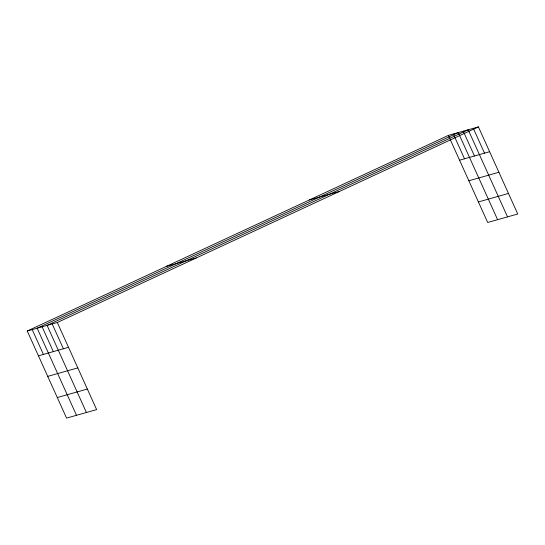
<?xml version="1.0" encoding="UTF-8"?>
<svg xmlns="http://www.w3.org/2000/svg" width="545" height="545" viewBox="0 0 545 545"><rect width="100%" height="100%" fill="white"/><g stroke="black" fill="none" stroke-linecap="round" stroke-linejoin="round"><path stroke-width="0.82" d="M27.25 331.006L57.314 322.511L96.635 409.608L66.579 418.104L27.25 331.006L448.365 135.392L478.421 126.896L517.75 213.994L487.686 222.489L448.365 135.392M57.314 322.511L478.421 126.896M309.397 199.947L339.46 191.445M459.564 160.203L489.628 151.708M468.843 180.756L498.907 172.261M166.218 266.457L196.282 257.955M478.408 201.936L508.471 193.441M38.457 355.824L68.513 347.329M47.735 376.377L77.799 367.882M57.293 397.55L87.357 389.055M473.312 128.341L484.519 153.152M507.531 216.883L468.203 129.785L47.088 325.399L86.417 412.497M463.243 131.188L474.45 155.999M497.605 219.683L458.284 132.585L37.169 328.206L76.498 415.304M453.324 133.988L464.524 158.799M52.204 323.955L63.404 348.773M42.129 326.802L53.335 351.614M32.209 329.609L43.416 354.42"/></g></svg>
